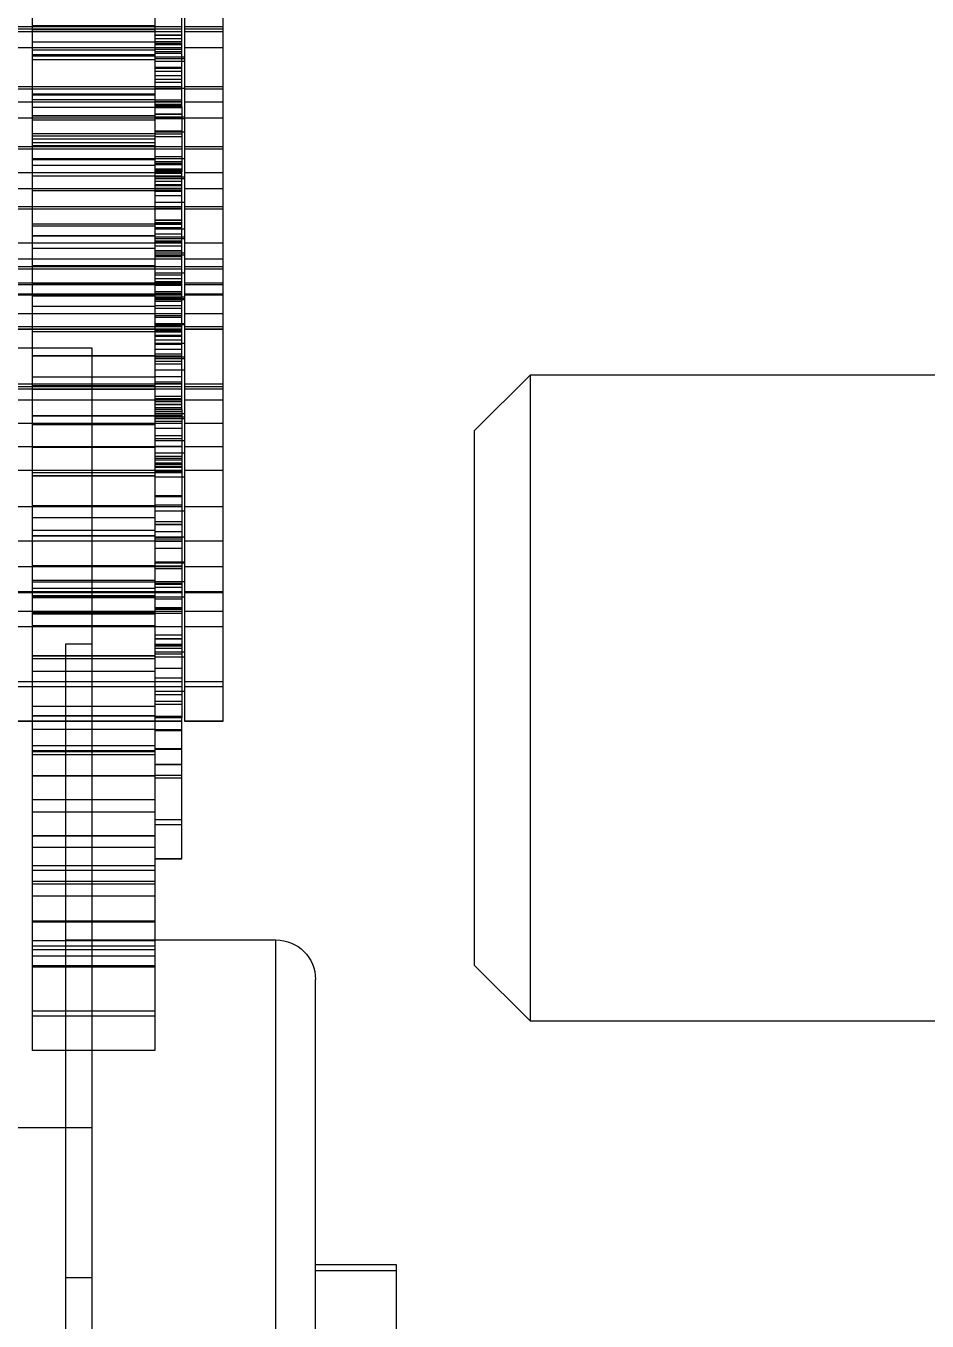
# Model space of a CAD drawing. Header units: metres. Extents: x 0 to 63075, y 0 to 44550.
# Drawn here: x 37275.59 to 37286.75, y 17352.07 to 17368.1 of the extents above; entities that cross this region are included whole.
import ezdxf

# ---------------------------------------------------------------- set-up
doc = ezdxf.new("R2010")
doc.units = ezdxf.units.M
doc.header["$LTSCALE"] = 75
doc.linetypes.add('HIDDEN2', pattern=[4.7625, 3.175, -1.5875])
doc.layers.add('SDM', color=7, linetype='Continuous')
doc.layers.add('ST1', color=7, linetype='HIDDEN2')

# ---------------------------------------------------------------- blocks, each defined once
blk = doc.blocks.new('A$C542b401d')
at = {"layer": 'ST1'}
for p, q in [((75.843, 1430.542), (75.843, 1426.601)), ((77.363, 1430.542), (77.363, 1426.601)), ((75, 1428.451), (75, 1427.16)), ((75.474, 1424.761), (75.474, 1428.451)), ((75.511, 1426.964), (75.511, 1428.347)), ((75, 1427.953), (75.474, 1427.953)), ((75.474, 1427.931), (75, 1427.931)), ((75.474, 1427.898), (75, 1427.898)), ((75.511, 1427.953), (77.363, 1427.953)), ((77.363, 1427.931), (75.511, 1427.931)), ((77.363, 1427.898), (75.511, 1427.898)), ((75.511, 1427.852), (75.843, 1427.852)), ((75.843, 1427.966), (77.363, 1427.966)), ((75.843, 1427.953), (90.341, 1427.953)), ((90.341, 1427.931), (75.843, 1427.931)), ((75.843, 1427.918), (77.363, 1427.918)), ((90.341, 1427.898), (75.843, 1427.898)), ((75, 1427.696), (75.474, 1427.696)), ((75.511, 1427.847), (75.843, 1427.847)), ((75.511, 1427.806), (75.843, 1427.806)), ((75.511, 1427.771), (75.843, 1427.771)), ((75.511, 1427.748), (75.843, 1427.748)), ((75.511, 1427.742), (75.843, 1427.742)), ((75.511, 1427.737), (75.843, 1427.737)), ((75.511, 1427.733), (75.843, 1427.733)), ((75.511, 1427.731), (75.843, 1427.731)), ((75.511, 1427.696), (75.843, 1427.696)), ((75.511, 1427.696), (77.363, 1427.696)), ((75.843, 1427.767), (77.363, 1427.767)), ((75.843, 1427.696), (90.341, 1427.696)), ((75.474, 1427.58), (75.843, 1427.58)), ((75.843, 1427.562), (75.474, 1427.562)), ((75.511, 1427.675), (75.843, 1427.675)), ((75.511, 1427.647), (75.843, 1427.647)), ((75.511, 1427.624), (75.843, 1427.624)), ((77.363, 1427.672), (75.843, 1427.672)), ((77.363, 1427.612), (75.843, 1427.612)), ((77.363, 1427.598), (75.843, 1427.598)), ((75.843, 1427.591), (77.363, 1427.591)), ((77.363, 1427.551), (75.843, 1427.551)), ((75.843, 1427.547), (77.363, 1427.547)), ((75.843, 1427.529), (75.474, 1427.529)), ((75.511, 1427.525), (75.843, 1427.525)), ((75.511, 1427.45), (75.843, 1427.45)), ((75.511, 1427.449), (75.843, 1427.449)), ((75.843, 1427.445), (75.511, 1427.445)), ((75.511, 1427.404), (75.843, 1427.404)), ((75, 1427.211), (75.474, 1427.211)), ((75.511, 1427.349), (75.843, 1427.349)), ((75.511, 1427.303), (75.843, 1427.303)), ((75.843, 1427.271), (75.511, 1427.271)), ((75.511, 1427.211), (77.363, 1427.211)), ((75.843, 1427.211), (90.341, 1427.211)), ((75.474, 1427.188), (75, 1427.188)), ((75, 1427.16), (75, 1424.761)), ((75.474, 1427.193), (75.843, 1427.193)), ((77.363, 1427.188), (75.511, 1427.188)), ((75.843, 1427.05), (75.511, 1427.05)), ((90.341, 1427.188), (75.843, 1427.188)), ((77.363, 1427.127), (75.843, 1427.127)), ((77.363, 1427.125), (75.843, 1427.125)), ((75.843, 1427.11), (77.363, 1427.11)), ((75.843, 1427.05), (77.363, 1427.05)), ((75.474, 1427.026), (75, 1427.026)), ((75.511, 1427.047), (75.843, 1427.047)), ((77.363, 1427.026), (75.511, 1427.026)), ((75.511, 1427.025), (75.843, 1427.025)), ((75.511, 1426.995), (75.843, 1426.995)), ((75.843, 1426.988), (75.511, 1426.988)), ((75.511, 1426.984), (75.843, 1426.984)), ((75.511, 1426.98), (75.843, 1426.98)), ((75.511, 1426.964), (75.843, 1426.964)), ((75.511, 1426.964), (75.511, 1426.162)), ((75.511, 1426.954), (75.843, 1426.954)), ((90.341, 1427.026), (75.843, 1427.026)), ((75.843, 1426.955), (77.363, 1426.955)), ((75, 1426.824), (75.474, 1426.824)), ((75.474, 1426.837), (75.843, 1426.837)), ((75.843, 1426.819), (75.474, 1426.819)), ((75.511, 1426.874), (75.843, 1426.874)), ((75.511, 1426.87), (75.843, 1426.87)), ((75.511, 1426.824), (77.363, 1426.824)), ((75.843, 1426.852), (77.363, 1426.852)), ((75.843, 1426.848), (77.363, 1426.848)), ((75.843, 1426.824), (90.341, 1426.824)), ((75.843, 1426.801), (77.363, 1426.801)), ((75.843, 1426.657), (75.474, 1426.657)), ((75.843, 1426.668), (75.511, 1426.668)), ((75.511, 1426.662), (75.843, 1426.662)), ((75.511, 1426.628), (75.843, 1426.628)), ((75.511, 1426.593), (75.843, 1426.593)), ((75.843, 1426.631), (77.363, 1426.631)), ((75.843, 1426.601), (75.843, 1420.686)), ((75.843, 1426.601), (77.363, 1426.601)), ((77.363, 1426.601), (77.363, 1420.686)), ((75, 1426.468), (75.474, 1426.468)), ((75.474, 1426.446), (75, 1426.446)), ((75.511, 1426.468), (77.363, 1426.468)), ((77.363, 1426.446), (75.511, 1426.446)), ((75.843, 1426.563), (77.363, 1426.563)), ((75.843, 1426.519), (77.363, 1426.519)), ((75.843, 1426.519), (77.363, 1426.519)), ((75.843, 1426.481), (77.363, 1426.481)), ((75.843, 1426.468), (90.341, 1426.468)), ((90.341, 1426.446), (75.843, 1426.446)), ((75.474, 1426.321), (75.843, 1426.321)), ((75.843, 1426.35), (75.511, 1426.35)), ((75.511, 1426.321), (75.843, 1426.321)), ((75.511, 1426.286), (75.843, 1426.286)), ((75.511, 1426.263), (75.843, 1426.263)), ((75.511, 1426.252), (75.843, 1426.252)), ((75.511, 1426.248), (75.843, 1426.248)), ((75.843, 1426.32), (77.363, 1426.32)), ((75.843, 1426.307), (77.363, 1426.307)), ((75.474, 1426.153), (75, 1426.153)), ((75.474, 1426.095), (75.843, 1426.095)), ((75.511, 1426.246), (75.843, 1426.246)), ((75.511, 1426.193), (75.843, 1426.193)), ((75.511, 1426.182), (75.843, 1426.182)), ((75.511, 1426.168), (75.843, 1426.168)), ((75.511, 1423.218), (75.511, 1426.168)), ((75.511, 1426.162), (75.843, 1426.162)), ((77.363, 1426.153), (75.511, 1426.153)), ((75.511, 1426.139), (75.843, 1426.139)), ((75.511, 1426.108), (75.843, 1426.108)), ((75.511, 1426.103), (75.843, 1426.103)), ((75.843, 1426.237), (77.363, 1426.237)), ((90.341, 1426.153), (75.843, 1426.153)), ((77.363, 1426.113), (75.843, 1426.113)), ((75.843, 1426.106), (77.363, 1426.106)), ((75, 1425.952), (75.474, 1425.952)), ((75.843, 1426.077), (75.474, 1426.077)), ((75.511, 1426.04), (75.843, 1426.04)), ((75.511, 1425.998), (75.843, 1425.998)), ((75.511, 1425.989), (75.843, 1425.989)), ((75.843, 1425.96), (75.511, 1425.96)), ((75.511, 1425.952), (75.843, 1425.952)), ((75.511, 1425.952), (77.363, 1425.952)), ((75.511, 1425.931), (75.843, 1425.931)), ((75.843, 1425.952), (90.341, 1425.952)), ((77.363, 1425.928), (75.843, 1425.928)), ((75.843, 1425.784), (75.474, 1425.784)), ((75.511, 1425.919), (75.843, 1425.919)), ((75.511, 1425.864), (75.843, 1425.864)), ((75, 1425.726), (75.474, 1425.726)), ((75.474, 1425.703), (75, 1425.703)), ((75.511, 1425.726), (77.363, 1425.726)), ((75.511, 1425.706), (75.843, 1425.706)), ((75.511, 1425.705), (75.843, 1425.705)), ((77.363, 1425.703), (75.511, 1425.703)), ((75.843, 1425.726), (90.341, 1425.726)), ((90.341, 1425.703), (75.843, 1425.703)), ((75.474, 1425.449), (75.843, 1425.449)), ((75.843, 1425.565), (75.511, 1425.565)), ((75.511, 1425.559), (75.843, 1425.559)), ((75.511, 1425.531), (75.843, 1425.531)), ((75.843, 1425.527), (75.511, 1425.527)), ((75.511, 1425.51), (75.843, 1425.51)), ((75.511, 1425.469), (75.843, 1425.469)), ((75.843, 1425.514), (77.363, 1425.514)), ((75.843, 1425.487), (77.363, 1425.487)), ((75.474, 1425.352), (75.843, 1425.352)), ((75.843, 1425.334), (75.474, 1425.334)), ((75.511, 1425.389), (75.843, 1425.389)), ((75.511, 1425.302), (75.843, 1425.302)), ((75.511, 1425.297), (75.843, 1425.297)), ((75.843, 1425.367), (77.363, 1425.367)), ((75.843, 1425.365), (77.363, 1425.365)), ((75.843, 1425.363), (77.363, 1425.363)), ((75.474, 1425.281), (75, 1425.281)), ((75.474, 1425.152), (75.843, 1425.152)), ((75.474, 1425.13), (75.843, 1425.13)), ((75.511, 1425.281), (75.843, 1425.281)), ((77.363, 1425.281), (75.511, 1425.281)), ((75.511, 1425.276), (75.843, 1425.276)), ((75.843, 1425.244), (75.511, 1425.244)), ((75.511, 1425.242), (75.843, 1425.242)), ((75.843, 1425.183), (75.511, 1425.183)), ((75.511, 1425.181), (75.843, 1425.181)), ((75.511, 1425.125), (75.843, 1425.125)), ((90.341, 1425.281), (75.843, 1425.281)), ((75.843, 1425.21), (77.363, 1425.21)), ((75, 1425.08), (75.474, 1425.08)), ((75, 1424.983), (75.474, 1424.983)), ((75.511, 1425.108), (75.843, 1425.108)), ((75.511, 1425.08), (77.363, 1425.08)), ((75.511, 1424.983), (77.363, 1424.983)), ((75.843, 1425.08), (90.341, 1425.08)), ((75.843, 1424.996), (77.363, 1424.996)), ((75.843, 1424.983), (90.341, 1424.983)), ((75.474, 1424.961), (75, 1424.961)), ((75.843, 1424.912), (75.474, 1424.912)), ((77.363, 1424.961), (75.511, 1424.961)), ((75.511, 1424.883), (75.843, 1424.883)), ((75.511, 1424.836), (75.843, 1424.836)), ((90.341, 1424.961), (75.843, 1424.961)), ((75, 1424.783), (75.474, 1424.783)), ((75, 1424.761), (75, 1424.639)), ((75, 1424.761), (75.474, 1424.761)), ((75.474, 1424.651), (75, 1424.651)), ((75.474, 1424.639), (75.474, 1424.761)), ((75.511, 1424.801), (75.843, 1424.801)), ((75.511, 1424.783), (77.363, 1424.783)), ((75.511, 1424.778), (75.843, 1424.778)), ((75.511, 1424.767), (75.843, 1424.767)), ((75.511, 1424.761), (77.363, 1424.761)), ((75.511, 1424.761), (75.843, 1424.761)), ((75.511, 1424.757), (75.843, 1424.757)), ((75.511, 1424.754), (75.843, 1424.754)), ((75.511, 1424.677), (75.843, 1424.677)), ((75.511, 1424.654), (75.843, 1424.654)), ((77.363, 1424.651), (75.511, 1424.651)), ((75.843, 1424.783), (90.341, 1424.783)), ((75.843, 1424.774), (77.363, 1424.774)), ((75.843, 1424.761), (90.341, 1424.761)), ((90.341, 1424.651), (75.843, 1424.651)), ((75, 1424.639), (75, 1423.347)), ((75.474, 1424.639), (75, 1424.639)), ((75.474, 1420.949), (75.474, 1424.639)), ((75.474, 1424.61), (75.843, 1424.61)), ((75.843, 1424.592), (75.474, 1424.592)), ((75.474, 1424.577), (75.843, 1424.577)), ((77.363, 1424.639), (75.511, 1424.639)), ((75.843, 1424.606), (75.511, 1424.606)), ((75.511, 1424.555), (75.843, 1424.555)), ((75.511, 1424.504), (75.843, 1424.504)), ((90.341, 1424.639), (75.843, 1424.639)), ((77.363, 1424.628), (75.843, 1424.628)), ((75.843, 1424.621), (77.363, 1424.621)), ((75.843, 1424.493), (77.363, 1424.493)), ((75.474, 1424.409), (75, 1424.409)), ((75.843, 1424.475), (75.511, 1424.475)), ((77.363, 1424.409), (75.511, 1424.409)), ((75.511, 1424.379), (75.843, 1424.379)), ((75.511, 1424.358), (75.843, 1424.358)), ((90.341, 1424.409), (75.843, 1424.409)), ((75, 1424.241), (75.474, 1424.241)), ((75.474, 1424.218), (75, 1424.218)), ((75, 1424.208), (75.474, 1424.208)), ((75.843, 1424.282), (75.474, 1424.282)), ((75.843, 1424.27), (75.474, 1424.27)), ((75.511, 1424.253), (75.843, 1424.253)), ((75.511, 1424.245), (75.843, 1424.245)), ((75.511, 1424.241), (77.363, 1424.241)), ((77.363, 1424.218), (75.511, 1424.218)), ((75.511, 1424.208), (75.843, 1424.208)), ((75.511, 1424.208), (77.363, 1424.208)), ((75.511, 1424.202), (75.843, 1424.202)), ((75.511, 1424.187), (75.843, 1424.187)), ((75.511, 1424.177), (75.843, 1424.177)), ((75.843, 1424.241), (90.341, 1424.241)), ((90.341, 1424.218), (75.843, 1424.218)), ((75.843, 1424.208), (90.341, 1424.208)), ((77.363, 1424.183), (75.843, 1424.183)), ((75.843, 1424.04), (75.474, 1424.04)), ((75.511, 1424.137), (75.843, 1424.137)), ((75.511, 1424.124), (75.843, 1424.124)), ((75.843, 1424.08), (75.511, 1424.08)), ((75.511, 1424.025), (75.843, 1424.025)), ((75.474, 1423.867), (75.843, 1423.867)), ((75.843, 1423.849), (75.474, 1423.849)), ((75.511, 1423.961), (75.843, 1423.961)), ((75.511, 1423.904), (75.843, 1423.904)), ((75.511, 1423.88), (75.843, 1423.88)), ((75.843, 1423.882), (77.363, 1423.882)), ((75.843, 1423.878), (77.363, 1423.878)), ((76.625, 1423.984), (76.625, 1394.546)), ((79.395, 1423.984), (76.625, 1423.984)), ((75.474, 1423.705), (75.843, 1423.705)), ((75.511, 1423.815), (75.843, 1423.815)), ((75.843, 1423.783), (75.511, 1423.783)), ((71.194, 1423.65), (41.885, 1423.65)), ((71.194, 1418.518), (71.194, 1423.65)), ((71.885, 1422.959), (71.194, 1423.65)), ((75.474, 1423.537), (75, 1423.537)), ((75.511, 1423.623), (75.843, 1423.623)), ((75.511, 1423.558), (75.843, 1423.558)), ((75.511, 1423.537), (75.843, 1423.537)), ((77.363, 1423.537), (75.511, 1423.537)), ((75.843, 1423.621), (77.363, 1423.621)), ((90.341, 1423.537), (75.843, 1423.537)), ((75, 1423.498), (75.474, 1423.498)), ((75.474, 1423.476), (75, 1423.476)), ((75.511, 1423.498), (77.363, 1423.498)), ((77.363, 1423.476), (75.511, 1423.476)), ((75.511, 1423.381), (75.843, 1423.381)), ((75.843, 1423.511), (77.363, 1423.511)), ((75.843, 1423.498), (90.341, 1423.498)), ((90.341, 1423.476), (75.843, 1423.476)), ((75.843, 1423.466), (77.363, 1423.466)), ((75, 1423.347), (75, 1420.949)), ((75, 1423.336), (75.474, 1423.336)), ((75.511, 1423.351), (75.843, 1423.351)), ((75.511, 1423.336), (77.363, 1423.336)), ((75.511, 1423.316), (75.843, 1423.316)), ((75.511, 1423.282), (75.843, 1423.282)), ((75.511, 1423.276), (75.843, 1423.276)), ((75.511, 1423.241), (75.843, 1423.241)), ((75.511, 1423.241), (75.843, 1423.241)), ((75.511, 1423.218), (75.843, 1423.218)), ((75.511, 1423.218), (75.511, 1419.405)), ((75.511, 1423.214), (75.843, 1423.214)), ((75.843, 1423.336), (90.341, 1423.336)), ((75.474, 1423.052), (75, 1423.052)), ((75.474, 1423.05), (75, 1423.05)), ((75.843, 1423.168), (75.474, 1423.168)), ((75.474, 1423.125), (75.843, 1423.125)), ((75.843, 1423.107), (75.474, 1423.107)), ((75.511, 1423.192), (75.843, 1423.192)), ((75.511, 1423.143), (75.843, 1423.143)), ((75.511, 1423.139), (75.843, 1423.139)), ((75.511, 1423.07), (75.843, 1423.07)), ((77.363, 1423.052), (75.511, 1423.052)), ((77.363, 1423.05), (75.511, 1423.05)), ((77.363, 1423.143), (75.843, 1423.143)), ((75.843, 1423.136), (77.363, 1423.136)), ((90.341, 1423.052), (75.843, 1423.052)), ((90.341, 1423.05), (75.843, 1423.05)), ((71.885, 1418.713), (71.885, 1422.959)), ((75.843, 1422.99), (75.511, 1422.99)), ((75.511, 1422.894), (75.843, 1422.894)), ((75.843, 1423.03), (77.363, 1423.03)), ((75, 1422.756), (75.474, 1422.756)), ((75.474, 1422.832), (75.843, 1422.832)), ((75.843, 1422.861), (75.511, 1422.861)), ((75.511, 1422.76), (75.843, 1422.76)), ((75.511, 1422.756), (77.363, 1422.756)), ((75.843, 1422.756), (90.341, 1422.756)), ((75.843, 1422.749), (77.363, 1422.749)), ((75.843, 1422.683), (75.474, 1422.683)), ((75.843, 1422.681), (75.474, 1422.681)), ((75.511, 1422.637), (75.843, 1422.637)), ((75.511, 1422.614), (75.843, 1422.614)), ((75.843, 1422.595), (75.511, 1422.595)), ((75, 1422.463), (75.474, 1422.463)), ((75.511, 1422.556), (75.843, 1422.556)), ((75.511, 1422.54), (75.843, 1422.54)), ((75.511, 1422.514), (75.843, 1422.514)), ((75.511, 1422.509), (75.843, 1422.509)), ((75.511, 1422.501), (75.843, 1422.501)), ((75.511, 1422.463), (77.363, 1422.463)), ((75.511, 1422.461), (75.843, 1422.461)), ((75.511, 1422.449), (75.843, 1422.449)), ((75.511, 1422.442), (75.843, 1422.442)), ((75.511, 1422.436), (75.843, 1422.436)), ((75.843, 1422.463), (90.341, 1422.463)), ((77.363, 1422.439), (75.843, 1422.439)), ((75.474, 1422.382), (75.843, 1422.382)), ((75.843, 1422.397), (77.363, 1422.397)), ((75.843, 1422.393), (77.363, 1422.393)), ((75.511, 1422.151), (75.843, 1422.151)), ((75.511, 1422.145), (75.843, 1422.145)), ((75.511, 1422.138), (75.843, 1422.138)), ((75, 1422.013), (75.474, 1422.013)), ((75.474, 1421.96), (75.843, 1421.96)), ((75.843, 1422.039), (75.511, 1422.039)), ((75.511, 1422.013), (77.363, 1422.013)), ((75.843, 1422.026), (77.363, 1422.026)), ((75.843, 1422.013), (90.341, 1422.013)), ((75.511, 1421.831), (75.843, 1421.831)), ((75.511, 1421.797), (75.843, 1421.797)), ((75.511, 1421.793), (75.843, 1421.793)), ((75.511, 1421.791), (75.843, 1421.791)), ((75.843, 1421.877), (77.363, 1421.877)), ((75.474, 1421.64), (75.843, 1421.64)), ((75.511, 1421.707), (75.843, 1421.707)), ((75.511, 1421.637), (75.843, 1421.637)), ((75.511, 1421.614), (75.843, 1421.614)), ((75.843, 1421.722), (77.363, 1421.722)), ((77.363, 1421.658), (75.843, 1421.658)), ((75.843, 1421.651), (77.363, 1421.651)), ((75, 1421.591), (75.474, 1421.591)), ((75.511, 1421.591), (77.363, 1421.591)), ((75.511, 1421.587), (75.843, 1421.587)), ((75.511, 1421.585), (75.843, 1421.585)), ((75.843, 1421.505), (75.511, 1421.505)), ((75.843, 1421.591), (90.341, 1421.591)), ((75.474, 1421.33), (75.843, 1421.33)), ((75.474, 1421.318), (75.843, 1421.318)), ((75.843, 1421.283), (75.511, 1421.283)), ((75.843, 1421.286), (77.363, 1421.286)), ((75, 1421.271), (75.474, 1421.271)), ((75.511, 1421.271), (77.363, 1421.271)), ((75.843, 1421.251), (75.511, 1421.251)), ((75.843, 1421.271), (90.341, 1421.271)), ((75, 1420.961), (75.474, 1420.961)), ((75.474, 1421.088), (75.843, 1421.088)), ((75.511, 1421.065), (75.843, 1421.065)), ((75.511, 1421.055), (75.843, 1421.055)), ((75.511, 1421.016), (75.843, 1421.016)), ((75.511, 1420.961), (77.363, 1420.961)), ((77.363, 1421.107), (75.843, 1421.107)), ((77.363, 1421.088), (75.843, 1421.088)), ((75.843, 1421.005), (77.363, 1421.005)), ((75.843, 1420.961), (90.341, 1420.961)), ((75, 1420.949), (75, 1419.36)), ((75, 1420.949), (75.474, 1420.949)), ((75.474, 1419.36), (75.474, 1420.949)), ((75.474, 1420.897), (75.843, 1420.897)), ((75.511, 1420.949), (77.363, 1420.949)), ((75.511, 1420.87), (75.843, 1420.87)), ((75.843, 1420.949), (90.341, 1420.949)), ((75.843, 1420.912), (77.363, 1420.912)), ((75.843, 1420.908), (77.363, 1420.908)), ((75.843, 1420.907), (77.363, 1420.907)), ((75.843, 1420.887), (77.363, 1420.887)), ((75, 1420.719), (75.474, 1420.719)), ((75.511, 1420.765), (75.843, 1420.765)), ((75.511, 1420.756), (75.843, 1420.756)), ((75.511, 1420.746), (75.843, 1420.746)), ((75.511, 1420.719), (77.363, 1420.719)), ((75.511, 1420.693), (75.843, 1420.693)), ((75.843, 1420.719), (90.341, 1420.719)), ((75.843, 1420.708), (77.363, 1420.708)), ((75.843, 1420.695), (75.843, 1418.981)), ((77.363, 1420.695), (75.843, 1420.695)), ((75.843, 1420.686), (77.363, 1420.686)), ((77.363, 1420.686), (77.363, 1418.981)), ((75, 1420.528), (75.474, 1420.528)), ((75.511, 1420.528), (77.363, 1420.528)), ((75.843, 1420.541), (77.363, 1420.541)), ((75.843, 1420.528), (90.341, 1420.528)), ((75.511, 1420.426), (75.843, 1420.426)), ((75.511, 1420.383), (75.843, 1420.383)), ((75.511, 1420.377), (75.843, 1420.377)), ((76.944, 1420.32), (76.625, 1420.32)), ((76.944, 1396.401), (76.944, 1420.32)), ((75.474, 1420.216), (75.843, 1420.216)), ((75.511, 1420.312), (75.843, 1420.312)), ((75.511, 1420.306), (75.843, 1420.306)), ((75.843, 1420.294), (75.511, 1420.294)), ((75.511, 1420.263), (75.843, 1420.263)), ((75.511, 1420.193), (75.843, 1420.193)), ((77.363, 1420.174), (75.843, 1420.174)), ((75.843, 1420.166), (77.363, 1420.166)), ((75.474, 1420.155), (75.843, 1420.155)), ((75.843, 1420.02), (75.511, 1420.02)), ((75.843, 1420.133), (77.363, 1420.133)), ((75, 1419.847), (75.474, 1419.847)), ((75.511, 1419.893), (75.843, 1419.893)), ((75.511, 1419.847), (77.363, 1419.847)), ((75.843, 1419.978), (77.363, 1419.978)), ((75.843, 1419.847), (90.341, 1419.847)), ((75, 1419.786), (75.474, 1419.786)), ((75.474, 1419.731), (75.843, 1419.731)), ((75.474, 1419.729), (75.843, 1419.729)), ((75.511, 1419.786), (77.363, 1419.786)), ((75.511, 1419.688), (75.843, 1419.688)), ((75.843, 1419.786), (90.341, 1419.786)), ((75.511, 1419.606), (75.843, 1419.606)), ((75.511, 1419.57), (75.843, 1419.57)), ((75.843, 1419.542), (77.363, 1419.542)), ((75, 1419.362), (75.474, 1419.362)), ((75, 1419.36), (75.474, 1419.36)), ((75.511, 1419.418), (75.843, 1419.418)), ((75.511, 1419.405), (75.843, 1419.405)), ((75.511, 1419.242), (75.511, 1419.405)), ((75.511, 1419.362), (77.363, 1419.362)), ((75.511, 1419.36), (77.363, 1419.36)), ((75.843, 1419.427), (77.363, 1419.427)), ((75.843, 1419.423), (77.363, 1419.423)), ((75.843, 1419.362), (90.341, 1419.362)), ((75.843, 1419.36), (90.341, 1419.36)), ((75.511, 1419.254), (75.843, 1419.254)), ((75.511, 1417.653), (75.511, 1419.242)), ((75.511, 1419.242), (75.843, 1419.242)), ((75.843, 1419.261), (77.363, 1419.261)), ((75.843, 1419.056), (77.363, 1419.056)), ((75.511, 1419.021), (75.843, 1419.021)), ((75.511, 1419.012), (75.843, 1419.012)), ((75.843, 1418.996), (77.363, 1418.996)), ((75.843, 1418.981), (77.363, 1418.981)), ((75.843, 1418.981), (75.843, 1416.874)), ((77.363, 1418.951), (75.843, 1418.951)), ((77.363, 1418.981), (77.363, 1416.874)), ((71.885, 1416.34), (71.885, 1418.713)), ((75.511, 1418.827), (75.843, 1418.827)), ((75.511, 1418.821), (75.843, 1418.821)), ((75.843, 1418.695), (75.511, 1418.695)), ((75.843, 1418.661), (75.511, 1418.661)), ((77.363, 1418.689), (75.843, 1418.689)), ((75.843, 1418.681), (77.363, 1418.681)), ((71.194, 1415.65), (71.194, 1418.518)), ((75.843, 1418.388), (77.363, 1418.388)), ((75.843, 1418.234), (77.363, 1418.234)), ((75.511, 1418.143), (75.843, 1418.143)), ((75.511, 1418.081), (75.843, 1418.081)), ((75.843, 1417.942), (77.363, 1417.942)), ((75.843, 1417.938), (77.363, 1417.938)), ((75.843, 1417.797), (77.363, 1417.797)), ((75.511, 1417.657), (75.843, 1417.657)), ((75.511, 1417.656), (75.843, 1417.656)), ((75.511, 1417.655), (75.843, 1417.655)), ((75.511, 1417.653), (75.843, 1417.653)), ((75.843, 1417.571), (77.363, 1417.571)), ((75.843, 1417.516), (77.363, 1417.516)), ((77.363, 1417.383), (75.843, 1417.383)), ((77.363, 1417.351), (75.843, 1417.351)), ((75.843, 1417.196), (77.363, 1417.196)), ((75.843, 1416.886), (77.363, 1416.886)), ((75.843, 1416.874), (75.843, 1415.285)), ((75.843, 1416.874), (77.363, 1416.874)), ((77.363, 1416.874), (77.363, 1415.285)), ((74.344, 1398.256), (74.344, 1416.655)), ((74.344, 1404.44), (74.344, 1416.655)), ((76.944, 1416.655), (74.344, 1416.655)), ((75.843, 1416.644), (77.363, 1416.644)), ((75.843, 1416.577), (77.363, 1416.577)), ((75.843, 1416.531), (77.363, 1416.531)), ((71.194, 1415.65), (71.885, 1416.34)), ((75.843, 1416.453), (77.363, 1416.453)), ((75.843, 1416.334), (77.363, 1416.334)), ((75.843, 1416.319), (77.363, 1416.319)), ((73.855, 1398.503), (73.855, 1416.166)), ((75.843, 1415.772), (77.363, 1415.772)), ((75.843, 1415.711), (77.363, 1415.711)), ((41.885, 1415.65), (71.194, 1415.65)), ((75.843, 1415.287), (77.363, 1415.287)), ((75.843, 1415.285), (77.363, 1415.285)), ((79.395, 1414.334), (76.625, 1414.334)), ((72.855, 1412.64), (72.855, 1412.563)), ((73.855, 1412.64), (72.855, 1412.64)), ((72.855, 1412.563), (72.855, 1397.32)), ((73.855, 1412.563), (72.855, 1412.563)), ((76.944, 1412.479), (76.625, 1412.479))]:
    blk.add_line(p, q, dxfattribs=at)
blk.add_arc((74.344, 1416.166), 0.489, 90, 180, dxfattribs=at)

msp = doc.modelspace()

# ---------------------------------------------------------------- block references
at = {"layer": 'SDM', "xscale": -1}
msp.add_blockref('A$C542b401d', (37353.032, 15940.137), dxfattribs=at)

doc.saveas('drawing.dxf')
